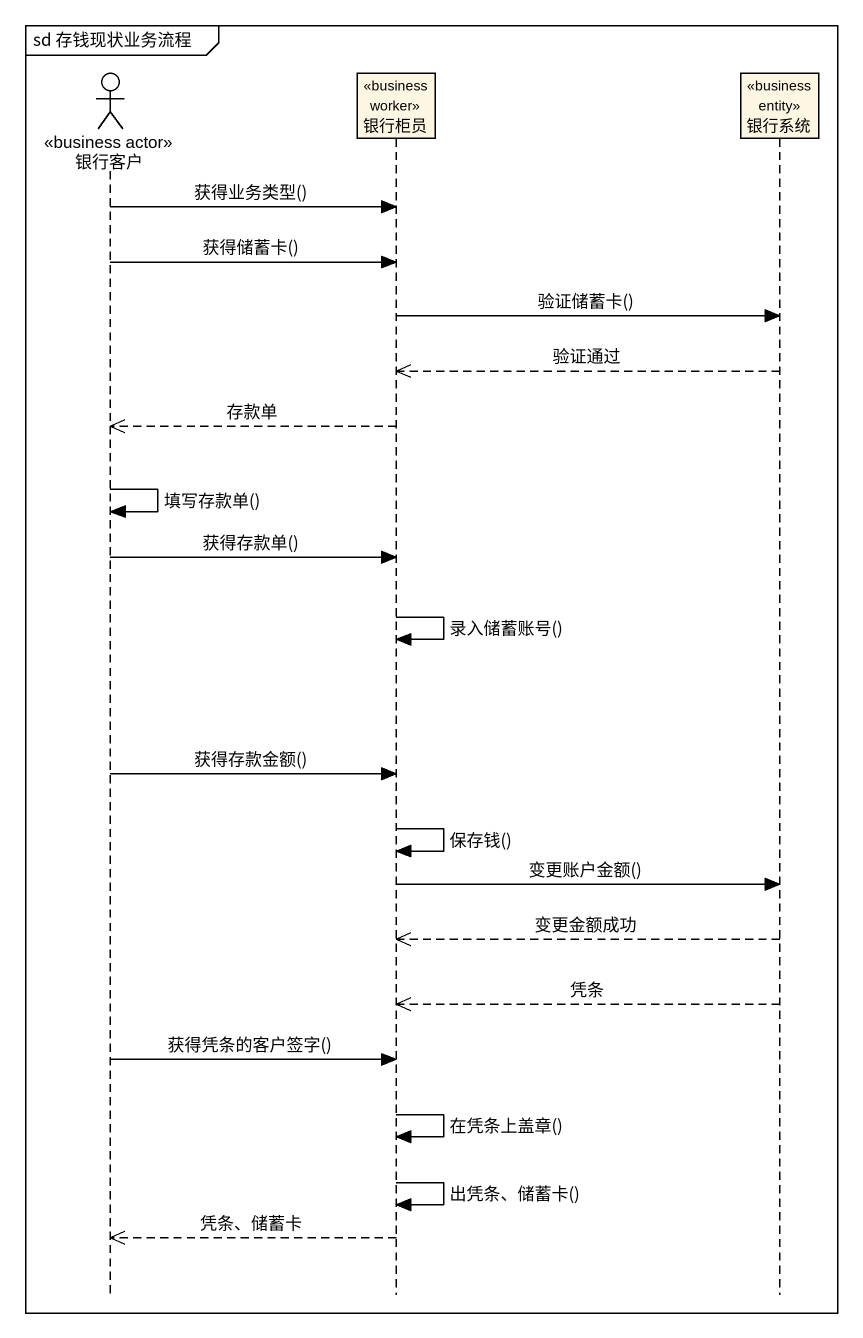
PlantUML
@startuml
mainframe sd 存钱现状业务流程
hide footbox
actor 银行客户 <<business actor>>
participant 银行柜员 <<business worker>>
participant 银行系统 <<business entity>>

银行客户 -> 银行柜员 : 获得业务类型()
银行客户 -> 银行柜员 : 获得储蓄卡()
银行柜员 -> 银行系统 : 验证储蓄卡()
银行系统 -->> 银行柜员 : 验证通过
银行柜员 -->> 银行客户 : 存款单
银行客户 -> 银行客户 : 填写存款单()
银行客户 -> 银行柜员 : 获得存款单()
银行柜员 -> 银行柜员 : 录入储蓄账号()
银行客户 -> 银行柜员 : 获得存款金额()
银行柜员 -> 银行柜员 : 保存钱()
银行柜员 -> 银行系统 : 变更账户金额()
银行系统 -->> 银行柜员 : 变更金额成功
银行系统 -->> 银行柜员 : 凭条
银行客户 -> 银行柜员 : 获得凭条的客户签字()
银行柜员 -> 银行柜员 : 在凭条上盖章()
银行柜员 -> 银行柜员 : 出凭条、储蓄卡()
银行柜员 -->> 银行客户 : 凭条、储蓄卡
@enduml
